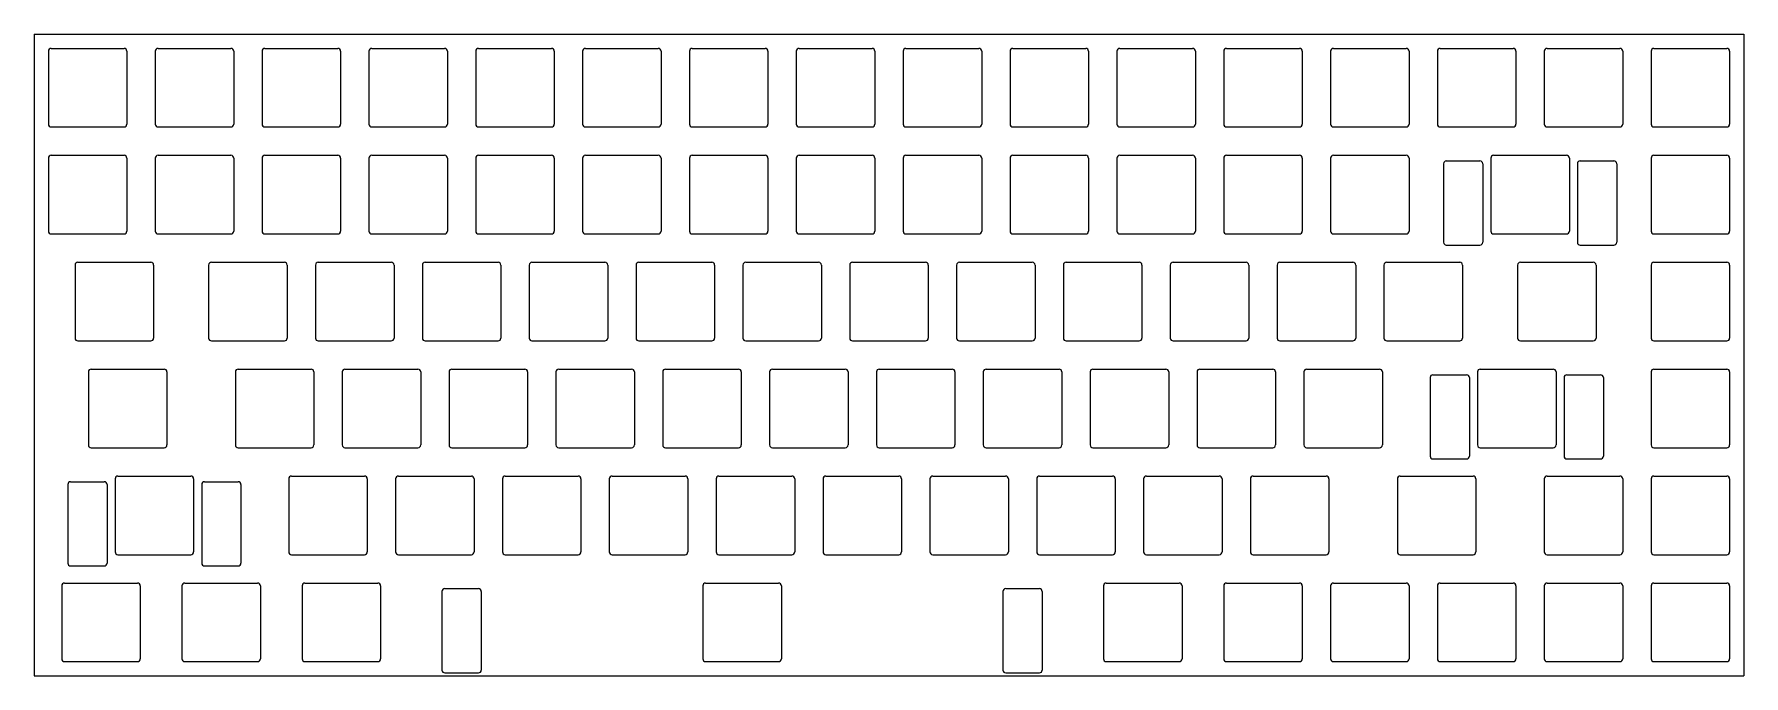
# Model space of a CAD drawing. Header units: millimetres. Extents: x 0 to 305, y -114 to 0.
import ezdxf

# ---------------------------------------------------------------- set-up
doc = ezdxf.new("R2010")
doc.units = ezdxf.units.MM

msp = doc.modelspace()

# ---------------------------------------------------------------- linework, layer by layer
for p, q in [((0, 0), (304.8, 0)), ((0, 0), (0, -114.3)), ((304.8, 0), (304.8, -114.3)), ((2.525, -3.025), (2.525, -16.025)), ((3.025, -2.525), (16.025, -2.525)), ((16.525, -3.025), (16.525, -16.025)), ((21.575, -3.025), (21.575, -16.025)), ((22.075, -2.525), (35.075, -2.525)), ((35.575, -3.025), (35.575, -16.025)), ((40.625, -3.025), (40.625, -16.025)), ((41.125, -2.525), (54.125, -2.525)), ((54.625, -3.025), (54.625, -16.025)), ((59.675, -3.025), (59.675, -16.025)), ((60.175, -2.525), (73.175, -2.525)), ((73.675, -3.025), (73.675, -16.025)), ((78.725, -3.025), (78.725, -16.025)), ((79.225, -2.525), (92.225, -2.525)), ((92.725, -3.025), (92.725, -16.025)), ((97.775, -3.025), (97.775, -16.025)), ((98.275, -2.525), (111.275, -2.525)), ((111.775, -3.025), (111.775, -16.025)), ((116.825, -3.025), (116.825, -16.025)), ((117.325, -2.525), (130.325, -2.525)), ((130.825, -3.025), (130.825, -16.025)), ((135.875, -3.025), (135.875, -16.025)), ((136.375, -2.525), (149.375, -2.525)), ((149.875, -3.025), (149.875, -16.025)), ((154.925, -3.025), (154.925, -16.025)), ((155.425, -2.525), (168.425, -2.525)), ((168.925, -3.025), (168.925, -16.025)), ((173.975, -3.025), (173.975, -16.025)), ((174.475, -2.525), (187.475, -2.525)), ((187.975, -3.025), (187.975, -16.025)), ((193.025, -3.025), (193.025, -16.025)), ((193.525, -2.525), (206.525, -2.525)), ((207.025, -3.025), (207.025, -16.025)), ((212.075, -3.025), (212.075, -16.025)), ((212.575, -2.525), (225.575, -2.525)), ((226.075, -3.025), (226.075, -16.025)), ((231.125, -3.025), (231.125, -16.025)), ((231.625, -2.525), (244.625, -2.525)), ((245.125, -3.025), (245.125, -16.025)), ((250.175, -3.025), (250.175, -16.025)), ((250.675, -2.525), (263.675, -2.525)), ((264.175, -3.025), (264.175, -16.025)), ((269.225, -3.025), (269.225, -16.025)), ((269.725, -2.525), (282.725, -2.525)), ((283.225, -3.025), (283.225, -16.025)), ((288.275, -3.025), (288.275, -16.025)), ((288.775, -2.525), (301.775, -2.525)), ((302.275, -3.025), (302.275, -16.025)), ((3.025, -16.525), (16.025, -16.525)), ((22.075, -16.525), (35.075, -16.525)), ((41.125, -16.525), (54.125, -16.525)), ((60.175, -16.525), (73.175, -16.525)), ((79.225, -16.525), (92.225, -16.525)), ((98.275, -16.525), (111.275, -16.525)), ((117.325, -16.525), (130.325, -16.525)), ((136.375, -16.525), (149.375, -16.525)), ((155.425, -16.525), (168.425, -16.525)), ((174.475, -16.525), (187.475, -16.525)), ((193.525, -16.525), (206.525, -16.525)), ((212.575, -16.525), (225.575, -16.525)), ((231.625, -16.525), (244.625, -16.525)), ((250.675, -16.525), (263.675, -16.525)), ((269.725, -16.525), (282.725, -16.525)), ((288.775, -16.525), (301.775, -16.525)), ((2.525, -22.075), (2.525, -35.075)), ((3.025, -21.575), (16.025, -21.575)), ((16.525, -22.075), (16.525, -35.075)), ((21.575, -22.075), (21.575, -35.075)), ((22.075, -21.575), (35.075, -21.575)), ((35.575, -22.075), (35.575, -35.075)), ((40.625, -22.075), (40.625, -35.075)), ((41.125, -21.575), (54.125, -21.575)), ((54.625, -22.075), (54.625, -35.075)), ((59.675, -22.075), (59.675, -35.075)), ((60.175, -21.575), (73.175, -21.575)), ((73.675, -22.075), (73.675, -35.075)), ((78.725, -22.075), (78.725, -35.075)), ((79.225, -21.575), (92.225, -21.575)), ((92.725, -22.075), (92.725, -35.075)), ((97.775, -22.075), (97.775, -35.075)), ((98.275, -21.575), (111.275, -21.575)), ((111.775, -22.075), (111.775, -35.075)), ((116.825, -22.075), (116.825, -35.075)), ((117.325, -21.575), (130.325, -21.575)), ((130.825, -22.075), (130.825, -35.075)), ((135.875, -22.075), (135.875, -35.075)), ((136.375, -21.575), (149.375, -21.575)), ((149.875, -22.075), (149.875, -35.075)), ((154.925, -22.075), (154.925, -35.075)), ((155.425, -21.575), (168.425, -21.575)), ((168.925, -22.075), (168.925, -35.075)), ((173.975, -22.075), (173.975, -35.075)), ((174.475, -21.575), (187.475, -21.575)), ((187.975, -22.075), (187.975, -35.075)), ((193.025, -22.075), (193.025, -35.075)), ((193.525, -21.575), (206.525, -21.575)), ((207.025, -22.075), (207.025, -35.075)), ((212.075, -22.075), (212.075, -35.075)), ((212.575, -21.575), (225.575, -21.575)), ((226.075, -22.075), (226.075, -35.075)), ((231.125, -22.075), (231.125, -35.075)), ((231.625, -21.575), (244.625, -21.575)), ((245.125, -22.075), (245.125, -35.075)), ((251.262, -23.075), (251.262, -37.075)), ((251.762, -22.575), (257.762, -22.575)), ((258.262, -23.075), (258.262, -37.075)), ((259.7, -22.075), (259.7, -35.075)), ((260.2, -21.575), (273.2, -21.575)), ((273.7, -22.075), (273.7, -35.075)), ((275.138, -23.075), (275.138, -37.075)), ((275.638, -22.575), (281.638, -22.575)), ((282.138, -23.075), (282.138, -37.075)), ((288.275, -22.075), (288.275, -35.075)), ((288.775, -21.575), (301.775, -21.575)), ((302.275, -22.075), (302.275, -35.075)), ((3.025, -35.575), (16.025, -35.575)), ((22.075, -35.575), (35.075, -35.575)), ((41.125, -35.575), (54.125, -35.575)), ((60.175, -35.575), (73.175, -35.575)), ((79.225, -35.575), (92.225, -35.575)), ((98.275, -35.575), (111.275, -35.575)), ((117.325, -35.575), (130.325, -35.575)), ((136.375, -35.575), (149.375, -35.575)), ((155.425, -35.575), (168.425, -35.575)), ((174.475, -35.575), (187.475, -35.575)), ((193.525, -35.575), (206.525, -35.575)), ((212.575, -35.575), (225.575, -35.575)), ((231.625, -35.575), (244.625, -35.575)), ((260.2, -35.575), (273.2, -35.575)), ((288.775, -35.575), (301.775, -35.575)), ((251.762, -37.575), (257.762, -37.575)), ((275.638, -37.575), (281.638, -37.575)), ((7.2875, -41.125), (7.2875, -54.125)), ((7.7875, -40.625), (20.7875, -40.625)), ((21.2875, -41.125), (21.2875, -54.125)), ((31.1, -41.125), (31.1, -54.125)), ((31.6, -40.625), (44.6, -40.625)), ((45.1, -41.125), (45.1, -54.125)), ((50.15, -41.125), (50.15, -54.125)), ((50.65, -40.625), (63.65, -40.625)), ((64.15, -41.125), (64.15, -54.125)), ((69.2, -41.125), (69.2, -54.125)), ((69.7, -40.625), (82.7, -40.625)), ((83.2, -41.125), (83.2, -54.125)), ((88.25, -41.125), (88.25, -54.125)), ((88.75, -40.625), (101.75, -40.625)), ((102.25, -41.125), (102.25, -54.125)), ((107.3, -41.125), (107.3, -54.125)), ((107.8, -40.625), (120.8, -40.625)), ((121.3, -41.125), (121.3, -54.125)), ((126.35, -41.125), (126.35, -54.125)), ((126.85, -40.625), (139.85, -40.625)), ((140.35, -41.125), (140.35, -54.125)), ((145.4, -41.125), (145.4, -54.125)), ((145.9, -40.625), (158.9, -40.625)), ((159.4, -41.125), (159.4, -54.125)), ((164.45, -41.125), (164.45, -54.125)), ((164.95, -40.625), (177.95, -40.625)), ((178.45, -41.125), (178.45, -54.125)), ((183.5, -41.125), (183.5, -54.125)), ((184, -40.625), (197, -40.625)), ((197.5, -41.125), (197.5, -54.125)), ((202.55, -41.125), (202.55, -54.125)), ((203.05, -40.625), (216.05, -40.625)), ((216.55, -41.125), (216.55, -54.125)), ((221.6, -41.125), (221.6, -54.125)), ((222.1, -40.625), (235.1, -40.625)), ((235.6, -41.125), (235.6, -54.125)), ((240.65, -41.125), (240.65, -54.125)), ((241.15, -40.625), (254.15, -40.625)), ((254.65, -41.125), (254.65, -54.125)), ((264.4625, -41.125), (264.4625, -54.125)), ((264.9625, -40.625), (277.9625, -40.625)), ((278.4625, -41.125), (278.4625, -54.125)), ((288.275, -41.125), (288.275, -54.125)), ((288.775, -40.625), (301.775, -40.625)), ((302.275, -41.125), (302.275, -54.125)), ((7.7875, -54.625), (20.7875, -54.625)), ((31.6, -54.625), (44.6, -54.625)), ((50.65, -54.625), (63.65, -54.625)), ((69.7, -54.625), (82.7, -54.625)), ((88.75, -54.625), (101.75, -54.625)), ((107.8, -54.625), (120.8, -54.625)), ((126.85, -54.625), (139.85, -54.625)), ((145.9, -54.625), (158.9, -54.625)), ((164.95, -54.625), (177.95, -54.625)), ((184, -54.625), (197, -54.625)), ((203.05, -54.625), (216.05, -54.625)), ((222.1, -54.625), (235.1, -54.625)), ((241.15, -54.625), (254.15, -54.625)), ((264.9625, -54.625), (277.9625, -54.625)), ((288.775, -54.625), (301.775, -54.625)), ((9.66875, -60.175), (9.66875, -73.175)), ((10.16875, -59.675), (23.16875, -59.675)), ((23.66875, -60.175), (23.66875, -73.175)), ((35.8625, -60.175), (35.8625, -73.175)), ((36.3625, -59.675), (49.3625, -59.675)), ((49.8625, -60.175), (49.8625, -73.175)), ((54.9125, -60.175), (54.9125, -73.175)), ((55.4125, -59.675), (68.4125, -59.675)), ((68.9125, -60.175), (68.9125, -73.175)), ((73.9625, -60.175), (73.9625, -73.175)), ((74.4625, -59.675), (87.4625, -59.675)), ((87.9625, -60.175), (87.9625, -73.175)), ((93.0125, -60.175), (93.0125, -73.175)), ((93.5125, -59.675), (106.5125, -59.675)), ((107.0125, -60.175), (107.0125, -73.175)), ((112.0625, -60.175), (112.0625, -73.175)), ((112.5625, -59.675), (125.5625, -59.675)), ((126.0625, -60.175), (126.0625, -73.175)), ((131.1125, -60.175), (131.1125, -73.175)), ((131.6125, -59.675), (144.6125, -59.675)), ((145.1125, -60.175), (145.1125, -73.175)), ((150.1625, -60.175), (150.1625, -73.175)), ((150.6625, -59.675), (163.6625, -59.675)), ((164.1625, -60.175), (164.1625, -73.175)), ((169.2125, -60.175), (169.2125, -73.175)), ((169.7125, -59.675), (182.7125, -59.675)), ((183.2125, -60.175), (183.2125, -73.175)), ((188.2625, -60.175), (188.2625, -73.175)), ((188.7625, -59.675), (201.7625, -59.675)), ((202.2625, -60.175), (202.2625, -73.175)), ((207.3125, -60.175), (207.3125, -73.175)), ((207.8125, -59.675), (220.8125, -59.675)), ((221.3125, -60.175), (221.3125, -73.175)), ((226.3625, -60.175), (226.3625, -73.175)), ((226.8625, -59.675), (239.8625, -59.675)), ((240.3625, -60.175), (240.3625, -73.175)), ((249.38075, -60.675), (255.38075, -60.675)), ((257.31875, -60.175), (257.31875, -73.175)), ((257.81875, -59.675), (270.81875, -59.675)), ((271.31875, -60.175), (271.31875, -73.175)), ((273.25675, -60.675), (279.25675, -60.675)), ((288.275, -60.175), (288.275, -73.175)), ((288.775, -59.675), (301.775, -59.675)), ((302.275, -60.175), (302.275, -73.175)), ((248.88075, -61.175), (248.88075, -75.175)), ((255.88075, -61.175), (255.88075, -75.175)), ((272.75675, -61.175), (272.75675, -75.175)), ((279.75675, -61.175), (279.75675, -75.175)), ((10.16875, -73.675), (23.16875, -73.675)), ((36.3625, -73.675), (49.3625, -73.675)), ((55.4125, -73.675), (68.4125, -73.675)), ((74.4625, -73.675), (87.4625, -73.675)), ((93.5125, -73.675), (106.5125, -73.675)), ((112.5625, -73.675), (125.5625, -73.675)), ((131.6125, -73.675), (144.6125, -73.675)), ((150.6625, -73.675), (163.6625, -73.675)), ((169.7125, -73.675), (182.7125, -73.675)), ((188.7625, -73.675), (201.7625, -73.675)), ((207.8125, -73.675), (220.8125, -73.675)), ((226.8625, -73.675), (239.8625, -73.675)), ((249.38075, -75.675), (255.38075, -75.675)), ((257.81875, -73.675), (270.81875, -73.675)), ((273.25675, -75.675), (279.25675, -75.675)), ((288.775, -73.675), (301.775, -73.675)), ((14.43125, -79.225), (14.43125, -92.225)), ((14.93125, -78.725), (27.93125, -78.725)), ((28.43125, -79.225), (28.43125, -92.225)), ((45.3875, -79.225), (45.3875, -92.225)), ((45.8875, -78.725), (58.8875, -78.725)), ((59.3875, -79.225), (59.3875, -92.225)), ((64.4375, -79.225), (64.4375, -92.225)), ((64.9375, -78.725), (77.9375, -78.725)), ((78.4375, -79.225), (78.4375, -92.225)), ((83.4875, -79.225), (83.4875, -92.225)), ((83.9875, -78.725), (96.9875, -78.725)), ((97.4875, -79.225), (97.4875, -92.225)), ((102.5375, -79.225), (102.5375, -92.225)), ((103.0375, -78.725), (116.0375, -78.725)), ((116.5375, -79.225), (116.5375, -92.225)), ((121.5875, -79.225), (121.5875, -92.225)), ((122.0875, -78.725), (135.0875, -78.725)), ((135.5875, -79.225), (135.5875, -92.225)), ((140.6375, -79.225), (140.6375, -92.225)), ((141.1375, -78.725), (154.1375, -78.725)), ((154.6375, -79.225), (154.6375, -92.225)), ((159.6875, -79.225), (159.6875, -92.225)), ((160.1875, -78.725), (173.1875, -78.725)), ((173.6875, -79.225), (173.6875, -92.225)), ((178.7375, -79.225), (178.7375, -92.225)), ((179.2375, -78.725), (192.2375, -78.725)), ((192.7375, -79.225), (192.7375, -92.225)), ((197.7875, -79.225), (197.7875, -92.225)), ((198.2875, -78.725), (211.2875, -78.725)), ((211.7875, -79.225), (211.7875, -92.225)), ((216.8375, -79.225), (216.8375, -92.225)), ((217.3375, -78.725), (230.3375, -78.725)), ((230.8375, -79.225), (230.8375, -92.225)), ((243.03125, -79.225), (243.03125, -92.225)), ((243.53125, -78.725), (256.53125, -78.725)), ((257.03125, -79.225), (257.03125, -92.225)), ((269.225, -79.225), (269.225, -92.225)), ((269.725, -78.725), (282.725, -78.725)), ((283.225, -79.225), (283.225, -92.225)), ((288.275, -79.225), (288.275, -92.225)), ((288.775, -78.725), (301.775, -78.725)), ((302.275, -79.225), (302.275, -92.225)), ((5.99325, -80.225), (5.99325, -94.225)), ((6.49325, -79.725), (12.49325, -79.725)), ((12.99325, -80.225), (12.99325, -94.225)), ((29.86925, -80.225), (29.86925, -94.225)), ((30.36925, -79.725), (36.36925, -79.725)), ((36.86925, -80.225), (36.86925, -94.225)), ((14.93125, -92.725), (27.93125, -92.725)), ((45.8875, -92.725), (58.8875, -92.725)), ((64.9375, -92.725), (77.9375, -92.725)), ((83.9875, -92.725), (96.9875, -92.725)), ((103.0375, -92.725), (116.0375, -92.725)), ((122.0875, -92.725), (135.0875, -92.725)), ((141.1375, -92.725), (154.1375, -92.725)), ((160.1875, -92.725), (173.1875, -92.725)), ((179.2375, -92.725), (192.2375, -92.725)), ((198.2875, -92.725), (211.2875, -92.725)), ((217.3375, -92.725), (230.3375, -92.725)), ((243.53125, -92.725), (256.53125, -92.725)), ((269.725, -92.725), (282.725, -92.725)), ((288.775, -92.725), (301.775, -92.725)), ((6.49325, -94.725), (12.49325, -94.725)), ((30.36925, -94.725), (36.36925, -94.725)), ((4.90625, -98.275), (4.90625, -111.275)), ((5.40625, -97.775), (18.40625, -97.775)), ((18.90625, -98.275), (18.90625, -111.275)), ((26.3375, -98.275), (26.3375, -111.275)), ((26.8375, -97.775), (39.8375, -97.775)), ((40.3375, -98.275), (40.3375, -111.275)), ((47.76875, -98.275), (47.76875, -111.275)), ((48.26875, -97.775), (61.26875, -97.775)), ((61.76875, -98.275), (61.76875, -111.275)), ((72.70625, -99.275), (72.70625, -113.275)), ((73.20625, -98.775), (79.20625, -98.775)), ((79.70625, -99.275), (79.70625, -113.275)), ((119.20625, -98.275), (119.20625, -111.275)), ((119.70625, -97.775), (132.70625, -97.775)), ((133.20625, -98.275), (133.20625, -111.275)), ((172.70625, -99.275), (172.70625, -113.275)), ((173.20625, -98.775), (179.20625, -98.775)), ((179.70625, -99.275), (179.70625, -113.275)), ((190.64375, -98.275), (190.64375, -111.275)), ((191.14375, -97.775), (204.14375, -97.775)), ((204.64375, -98.275), (204.64375, -111.275)), ((212.075, -98.275), (212.075, -111.275)), ((212.575, -97.775), (225.575, -97.775)), ((226.075, -98.275), (226.075, -111.275)), ((231.125, -98.275), (231.125, -111.275)), ((231.625, -97.775), (244.625, -97.775)), ((245.125, -98.275), (245.125, -111.275)), ((250.175, -98.275), (250.175, -111.275)), ((250.675, -97.775), (263.675, -97.775)), ((264.175, -98.275), (264.175, -111.275)), ((269.225, -98.275), (269.225, -111.275)), ((269.725, -97.775), (282.725, -97.775)), ((283.225, -98.275), (283.225, -111.275)), ((288.275, -98.275), (288.275, -111.275)), ((288.775, -97.775), (301.775, -97.775)), ((302.275, -98.275), (302.275, -111.275)), ((5.40625, -111.775), (18.40625, -111.775)), ((26.8375, -111.775), (39.8375, -111.775)), ((48.26875, -111.775), (61.26875, -111.775)), ((119.70625, -111.775), (132.70625, -111.775)), ((191.14375, -111.775), (204.14375, -111.775)), ((212.575, -111.775), (225.575, -111.775)), ((231.625, -111.775), (244.625, -111.775)), ((250.675, -111.775), (263.675, -111.775)), ((269.725, -111.775), (282.725, -111.775)), ((288.775, -111.775), (301.775, -111.775)), ((0, -114.3), (304.8, -114.3)), ((73.20625, -113.775), (79.20625, -113.775)), ((173.20625, -113.775), (179.20625, -113.775))]:
    msp.add_line(p, q)
for centre, start, end in [((3.025, -3.025), 90, 180), ((16.025, -3.025), 0, 90), ((22.075, -3.025), 90, 180), ((35.075, -3.025), 0, 90), ((41.125, -3.025), 90, 180), ((54.125, -3.025), 0, 90), ((60.175, -3.025), 90, 180), ((73.175, -3.025), 0, 90), ((79.225, -3.025), 90, 180), ((92.225, -3.025), 0, 90), ((98.275, -3.025), 90, 180), ((111.275, -3.025), 0, 90), ((117.325, -3.025), 90, 180), ((130.325, -3.025), 0, 90), ((136.375, -3.025), 90, 180), ((149.375, -3.025), 0, 90), ((155.425, -3.025), 90, 180), ((168.425, -3.025), 0, 90), ((174.475, -3.025), 90, 180), ((187.475, -3.025), 0, 90), ((193.525, -3.025), 90, 180), ((206.525, -3.025), 0, 90), ((212.575, -3.025), 90, 180), ((225.575, -3.025), 0, 90), ((231.625, -3.025), 90, 180), ((244.625, -3.025), 0, 90), ((250.675, -3.025), 90, 180), ((263.675, -3.025), 0, 90), ((269.725, -3.025), 90, 180), ((282.725, -3.025), 0, 90), ((288.775, -3.025), 90, 180), ((301.775, -3.025), 0, 90), ((3.025, -16.025), 180, 270), ((16.025, -16.025), 270, 360), ((22.075, -16.025), 180, 270), ((35.075, -16.025), 270, 360), ((41.125, -16.025), 180, 270), ((54.125, -16.025), 270, 360), ((60.175, -16.025), 180, 270), ((73.175, -16.025), 270, 360), ((79.225, -16.025), 180, 270), ((92.225, -16.025), 270, 360), ((98.275, -16.025), 180, 270), ((111.275, -16.025), 270, 360), ((117.325, -16.025), 180, 270), ((130.325, -16.025), 270, 360), ((136.375, -16.025), 180, 270), ((149.375, -16.025), 270, 360), ((155.425, -16.025), 180, 270), ((168.425, -16.025), 270, 360), ((174.475, -16.025), 180, 270), ((187.475, -16.025), 270, 360), ((193.525, -16.025), 180, 270), ((206.525, -16.025), 270, 360), ((212.575, -16.025), 180, 270), ((225.575, -16.025), 270, 360), ((231.625, -16.025), 180, 270), ((244.625, -16.025), 270, 360), ((250.675, -16.025), 180, 270), ((263.675, -16.025), 270, 360), ((269.725, -16.025), 180, 270), ((282.725, -16.025), 270, 360), ((288.775, -16.025), 180, 270), ((301.775, -16.025), 270, 360), ((3.025, -22.075), 90, 180), ((16.025, -22.075), 0, 90), ((22.075, -22.075), 90, 180), ((35.075, -22.075), 0, 90), ((41.125, -22.075), 90, 180), ((54.125, -22.075), 0, 90), ((60.175, -22.075), 90, 180), ((73.175, -22.075), 0, 90), ((79.225, -22.075), 90, 180), ((92.225, -22.075), 0, 90), ((98.275, -22.075), 90, 180), ((111.275, -22.075), 0, 90), ((117.325, -22.075), 90, 180), ((130.325, -22.075), 0, 90), ((136.375, -22.075), 90, 180), ((149.375, -22.075), 0, 90), ((155.425, -22.075), 90, 180), ((168.425, -22.075), 0, 90), ((174.475, -22.075), 90, 180), ((187.475, -22.075), 0, 90), ((193.525, -22.075), 90, 180), ((206.525, -22.075), 0, 90), ((212.575, -22.075), 90, 180), ((225.575, -22.075), 0, 90), ((231.625, -22.075), 90, 180), ((244.625, -22.075), 0, 90), ((251.762, -23.075), 90, 180), ((257.762, -23.075), 0, 90), ((260.2, -22.075), 90, 180), ((273.2, -22.075), 0, 90), ((275.638, -23.075), 90, 180), ((281.638, -23.075), 0, 90), ((288.775, -22.075), 90, 180), ((301.775, -22.075), 0, 90), ((3.025, -35.075), 180, 270), ((16.025, -35.075), 270, 360), ((22.075, -35.075), 180, 270), ((35.075, -35.075), 270, 360), ((41.125, -35.075), 180, 270), ((54.125, -35.075), 270, 360), ((60.175, -35.075), 180, 270), ((73.175, -35.075), 270, 360), ((79.225, -35.075), 180, 270), ((92.225, -35.075), 270, 360), ((98.275, -35.075), 180, 270), ((111.275, -35.075), 270, 360), ((117.325, -35.075), 180, 270), ((130.325, -35.075), 270, 360), ((136.375, -35.075), 180, 270), ((149.375, -35.075), 270, 360), ((155.425, -35.075), 180, 270), ((168.425, -35.075), 270, 360), ((174.475, -35.075), 180, 270), ((187.475, -35.075), 270, 360), ((193.525, -35.075), 180, 270), ((206.525, -35.075), 270, 360), ((212.575, -35.075), 180, 270), ((225.575, -35.075), 270, 360), ((231.625, -35.075), 180, 270), ((244.625, -35.075), 270, 360), ((260.2, -35.075), 180, 270), ((273.2, -35.075), 270, 360), ((288.775, -35.075), 180, 270), ((301.775, -35.075), 270, 360), ((251.762, -37.075), 180, 270), ((257.762, -37.075), 270, 360), ((275.638, -37.075), 180, 270), ((281.638, -37.075), 270, 360), ((7.7875, -41.125), 90, 180), ((20.7875, -41.125), 0, 90), ((31.6, -41.125), 90, 180), ((44.6, -41.125), 0, 90), ((50.65, -41.125), 90, 180), ((63.65, -41.125), 0, 90), ((69.7, -41.125), 90, 180), ((82.7, -41.125), 0, 90), ((88.75, -41.125), 90, 180), ((101.75, -41.125), 0, 90), ((107.8, -41.125), 90, 180), ((120.8, -41.125), 0, 90), ((126.85, -41.125), 90, 180), ((139.85, -41.125), 0, 90), ((145.9, -41.125), 90, 180), ((158.9, -41.125), 0, 90), ((164.95, -41.125), 90, 180), ((177.95, -41.125), 0, 90), ((184, -41.125), 90, 180), ((197, -41.125), 0, 90), ((203.05, -41.125), 90, 180), ((216.05, -41.125), 0, 90), ((222.1, -41.125), 90, 180), ((235.1, -41.125), 0, 90), ((241.15, -41.125), 90, 180), ((254.15, -41.125), 0, 90), ((264.9625, -41.125), 90, 180), ((277.9625, -41.125), 0, 90), ((288.775, -41.125), 90, 180), ((301.775, -41.125), 0, 90), ((7.7875, -54.125), 180, 270), ((20.7875, -54.125), 270, 360), ((31.6, -54.125), 180, 270), ((44.6, -54.125), 270, 360), ((50.65, -54.125), 180, 270), ((63.65, -54.125), 270, 360), ((69.7, -54.125), 180, 270), ((82.7, -54.125), 270, 360), ((88.75, -54.125), 180, 270), ((101.75, -54.125), 270, 360), ((107.8, -54.125), 180, 270), ((120.8, -54.125), 270, 360), ((126.85, -54.125), 180, 270), ((139.85, -54.125), 270, 360), ((145.9, -54.125), 180, 270), ((158.9, -54.125), 270, 360), ((164.95, -54.125), 180, 270), ((177.95, -54.125), 270, 360), ((184, -54.125), 180, 270), ((197, -54.125), 270, 360), ((203.05, -54.125), 180, 270), ((216.05, -54.125), 270, 360), ((222.1, -54.125), 180, 270), ((235.1, -54.125), 270, 360), ((241.15, -54.125), 180, 270), ((254.15, -54.125), 270, 360), ((264.9625, -54.125), 180, 270), ((277.9625, -54.125), 270, 360), ((288.775, -54.125), 180, 270), ((301.775, -54.125), 270, 360), ((10.16875, -60.175), 90, 180), ((23.16875, -60.175), 0, 90), ((36.3625, -60.175), 90, 180), ((49.3625, -60.175), 0, 90), ((55.4125, -60.175), 90, 180), ((68.4125, -60.175), 0, 90), ((74.4625, -60.175), 90, 180), ((87.4625, -60.175), 0, 90), ((93.5125, -60.175), 90, 180), ((106.5125, -60.175), 0, 90), ((112.5625, -60.175), 90, 180), ((125.5625, -60.175), 0, 90), ((131.6125, -60.175), 90, 180), ((144.6125, -60.175), 0, 90), ((150.6625, -60.175), 90, 180), ((163.6625, -60.175), 0, 90), ((169.7125, -60.175), 90, 180), ((182.7125, -60.175), 0, 90), ((188.7625, -60.175), 90, 180), ((201.7625, -60.175), 0, 90), ((207.8125, -60.175), 90, 180), ((220.8125, -60.175), 0, 90), ((226.8625, -60.175), 90, 180), ((239.8625, -60.175), 0, 90), ((249.38075, -61.175), 90, 180), ((255.38075, -61.175), 0, 90), ((257.81875, -60.175), 90, 180), ((270.81875, -60.175), 0, 90), ((273.25675, -61.175), 90, 180), ((279.25675, -61.175), 0, 90), ((288.775, -60.175), 90, 180), ((301.775, -60.175), 0, 90), ((10.16875, -73.175), 180, 270), ((23.16875, -73.175), 270, 360), ((36.3625, -73.175), 180, 270), ((49.3625, -73.175), 270, 360), ((55.4125, -73.175), 180, 270), ((68.4125, -73.175), 270, 360), ((74.4625, -73.175), 180, 270), ((87.4625, -73.175), 270, 360), ((93.5125, -73.175), 180, 270), ((106.5125, -73.175), 270, 360), ((112.5625, -73.175), 180, 270), ((125.5625, -73.175), 270, 360), ((131.6125, -73.175), 180, 270), ((144.6125, -73.175), 270, 360), ((150.6625, -73.175), 180, 270), ((163.6625, -73.175), 270, 360), ((169.7125, -73.175), 180, 270), ((182.7125, -73.175), 270, 360), ((188.7625, -73.175), 180, 270), ((201.7625, -73.175), 270, 360), ((207.8125, -73.175), 180, 270), ((220.8125, -73.175), 270, 360), ((226.8625, -73.175), 180, 270), ((239.8625, -73.175), 270, 360), ((249.38075, -75.175), 180, 270), ((255.38075, -75.175), 270, 360), ((257.81875, -73.175), 180, 270), ((270.81875, -73.175), 270, 360), ((273.25675, -75.175), 180, 270), ((279.25675, -75.175), 270, 360), ((288.775, -73.175), 180, 270), ((301.775, -73.175), 270, 360), ((14.93125, -79.225), 90, 180), ((27.93125, -79.225), 0, 90), ((45.8875, -79.225), 90, 180), ((58.8875, -79.225), 0, 90), ((64.9375, -79.225), 90, 180), ((77.9375, -79.225), 0, 90), ((83.9875, -79.225), 90, 180), ((96.9875, -79.225), 0, 90), ((103.0375, -79.225), 90, 180), ((116.0375, -79.225), 0, 90), ((122.0875, -79.225), 90, 180), ((135.0875, -79.225), 0, 90), ((141.1375, -79.225), 90, 180), ((154.1375, -79.225), 0, 90), ((160.1875, -79.225), 90, 180), ((173.1875, -79.225), 0, 90), ((179.2375, -79.225), 90, 180), ((192.2375, -79.225), 0, 90), ((198.2875, -79.225), 90, 180), ((211.2875, -79.225), 0, 90), ((217.3375, -79.225), 90, 180), ((230.3375, -79.225), 0, 90), ((243.53125, -79.225), 90, 180), ((256.53125, -79.225), 0, 90), ((269.725, -79.225), 90, 180), ((282.725, -79.225), 0, 90), ((288.775, -79.225), 90, 180), ((301.775, -79.225), 0, 90), ((6.49325, -80.225), 90, 180), ((12.49325, -80.225), 0, 90), ((30.36925, -80.225), 90, 180), ((36.36925, -80.225), 0, 90), ((6.49325, -94.225), 180, 270), ((12.49325, -94.225), 270, 360), ((14.93125, -92.225), 180, 270), ((27.93125, -92.225), 270, 360), ((30.36925, -94.225), 180, 270), ((36.36925, -94.225), 270, 360), ((45.8875, -92.225), 180, 270), ((58.8875, -92.225), 270, 360), ((64.9375, -92.225), 180, 270), ((77.9375, -92.225), 270, 360), ((83.9875, -92.225), 180, 270), ((96.9875, -92.225), 270, 360), ((103.0375, -92.225), 180, 270), ((116.0375, -92.225), 270, 360), ((122.0875, -92.225), 180, 270), ((135.0875, -92.225), 270, 360), ((141.1375, -92.225), 180, 270), ((154.1375, -92.225), 270, 360), ((160.1875, -92.225), 180, 270), ((173.1875, -92.225), 270, 360), ((179.2375, -92.225), 180, 270), ((192.2375, -92.225), 270, 360), ((198.2875, -92.225), 180, 270), ((211.2875, -92.225), 270, 360), ((217.3375, -92.225), 180, 270), ((230.3375, -92.225), 270, 360), ((243.53125, -92.225), 180, 270), ((256.53125, -92.225), 270, 360), ((269.725, -92.225), 180, 270), ((282.725, -92.225), 270, 360), ((288.775, -92.225), 180, 270), ((301.775, -92.225), 270, 360), ((5.40625, -98.275), 90, 180), ((18.40625, -98.275), 0, 90), ((26.8375, -98.275), 90, 180), ((39.8375, -98.275), 0, 90), ((48.26875, -98.275), 90, 180), ((61.26875, -98.275), 0, 90), ((73.20625, -99.275), 90, 180), ((79.20625, -99.275), 0, 90), ((119.70625, -98.275), 90, 180), ((132.70625, -98.275), 0, 90), ((173.20625, -99.275), 90, 180), ((179.20625, -99.275), 0, 90), ((191.14375, -98.275), 90, 180), ((204.14375, -98.275), 0, 90), ((212.575, -98.275), 90, 180), ((225.575, -98.275), 0, 90), ((231.625, -98.275), 90, 180), ((244.625, -98.275), 0, 90), ((250.675, -98.275), 90, 180), ((263.675, -98.275), 0, 90), ((269.725, -98.275), 90, 180), ((282.725, -98.275), 0, 90), ((288.775, -98.275), 90, 180), ((301.775, -98.275), 0, 90), ((5.40625, -111.275), 180, 270), ((18.40625, -111.275), 270, 360), ((26.8375, -111.275), 180, 270), ((39.8375, -111.275), 270, 360), ((48.26875, -111.275), 180, 270), ((61.26875, -111.275), 270, 360), ((119.70625, -111.275), 180, 270), ((132.70625, -111.275), 270, 360), ((191.14375, -111.275), 180, 270), ((204.14375, -111.275), 270, 360), ((212.575, -111.275), 180, 270), ((225.575, -111.275), 270, 360), ((231.625, -111.275), 180, 270), ((244.625, -111.275), 270, 360), ((250.675, -111.275), 180, 270), ((263.675, -111.275), 270, 360), ((269.725, -111.275), 180, 270), ((282.725, -111.275), 270, 360), ((288.775, -111.275), 180, 270), ((301.775, -111.275), 270, 360), ((73.20625, -113.275), 180, 270), ((79.20625, -113.275), 270, 360), ((173.20625, -113.275), 180, 270), ((179.20625, -113.275), 270, 360)]:
    msp.add_arc(centre, 0.5, start, end)

doc.saveas('drawing.dxf')
